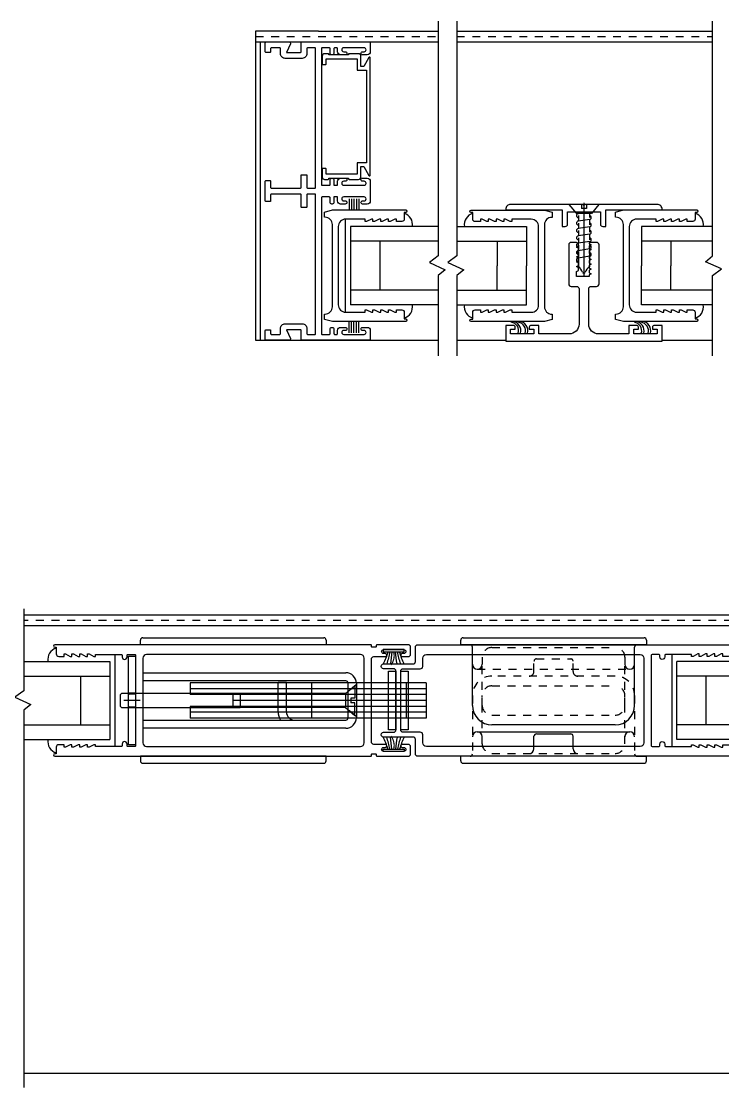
# Model space of a CAD drawing. Extents: x -120 to 130, y -63 to 29.
# Drawn here: x 1.49 to 10.46, y -2.24 to 11.4 of the extents above; entities that cross this region are included whole.
import ezdxf

# ---------------------------------------------------------------- set-up
doc = ezdxf.new("R2010")
doc.units = 0
doc.header["$LTSCALE"] = 0.25
doc.header["$MEASUREMENT"] = 0
doc.linetypes.add('HIDDEN', pattern=[0.375, 0.25, -0.125])
doc.layers.get('0').update_dxf_attribs({"linetype": 'CONTINUOUS'})
for name, color, linetype in [('FRAME', 1, 'CONTINUOUS'), ('GLASS-VINYL', 7, 'CONTINUOUS'), ('MISC', 7, 'CONTINUOUS'), ('SEAL', 7, 'CONTINUOUS'), ('SILL-PAN', 7, 'CONTINUOUS'), ('VENT', 5, 'CONTINUOUS')]:
    doc.layers.add(name, color=color, linetype=linetype)
doc.styles.get("Standard").update_dxf_attribs({"font": 'simplex.shx'})

# ---------------------------------------------------------------- blocks, each defined once
blk = doc.blocks.new('2 TRACK JAMB')
at = {"color": 1}
blk.add_lwpolyline([(-0.368, 1.86), (-0.368, 1.708, -0.414214), (-0.377, 1.698), (-0.433, 1.698, -0.414214), (-0.442, 1.708), (-0.442, 1.86, 0.414214), (-0.452, 1.87), (-0.781, 1.87), (-0.822, 1.87, 0.414214), (-0.832, 1.86), (-0.832, 1.783, -0.414214), (-0.843, 1.773), (-0.891, 1.773, -0.414214), (-0.9, 1.783), (-0.9, 1.871), (-0.9, 1.963), (-0.9, 2.033, -0.414214), (-0.891, 2.043), (-0.843, 2.043, -0.414214), (-0.832, 2.033), (-0.832, 1.955, 0.414214), (-0.822, 1.945), (-0.768, 1.945), (-0.452, 1.945, 0.414214), (-0.442, 1.955), (-0.442, 2.108, -0.414214), (-0.433, 2.118), (-0.377, 2.118, -0.414214), (-0.368, 2.108), (-0.368, 1.955, 0.414214), (-0.357, 1.945), (-0.267, 1.945, 0.414214), (-0.257, 1.955), (-0.257, 2.862), (-0.257, 3.731, 0.414214), (-0.267, 3.741), (-0.357, 3.741, 0.414214), (-0.368, 3.731), (-0.368, 3.666, -0.414214), (-0.427, 3.606), (-0.645, 3.606, -0.414214), (-0.706, 3.666), (-0.706, 3.731, 0.414214), (-0.715, 3.741), (-0.822, 3.741, 0.414214), (-0.832, 3.731), (-0.832, 3.691, -0.414214), (-0.843, 3.681), (-0.891, 3.681, -0.414214), (-0.9, 3.691), (-0.9, 3.806, -0.414214), (-0.891, 3.816), (-0.594, 3.816, -0.546624), (-0.579, 3.793), (-0.63, 3.681), (-0.452, 3.681, 0.414214), (-0.442, 3.691), (-0.442, 3.806, -0.414214), (-0.433, 3.816), (0.433, 3.816, -0.414214), (0.442, 3.806), (0.442, 3.691, -0.414214), (0.403, 3.651), (0.343, 3.651, -0.414214), (0.323, 3.671), (0.323, 3.671, -0.414214), (0.343, 3.691), (0.363, 3.691, 0.414214), (0.388, 3.715), (0.388, 3.716, 0.414214), (0.363, 3.741), (0.102, 3.741, 0.414214), (0.078, 3.716), (0.078, 3.715, 0.414214), (0.102, 3.691), (0.123, 3.691, -0.414214), (0.143, 3.671), (0.143, 3.67, -0.414214), (0.123, 3.651), (0.062, 3.651, -0.414214), (0.023, 3.691), (0.023, 3.731, 0.414214), (0.013, 3.741), (-0.012, 3.741, 0.414214), (-0.022, 3.731), (-0.022, 3.676, -0.414214), (-0.047, 3.651), (-0.048, 3.651, -0.414214), (-0.072, 3.675), (-0.072, 3.731, 0.414214), (-0.082, 3.741), (-0.172, 3.741, 0.414214), (-0.183, 3.731), (-0.183, 2.862), (-0.183, 1.993, 0.414214), (-0.172, 1.983), (-0.082, 1.983, 0.414214), (-0.072, 1.993), (-0.072, 2.048, -0.414214), (-0.048, 2.073), (-0.047, 2.073, -0.414214), (-0.022, 2.048), (-0.022, 1.983), (0.023, 1.983), (0.023, 2.033, -0.414214), (0.062, 2.073), (0.123, 2.073, -0.414214), (0.143, 2.054), (0.143, 2.053, -0.414214), (0.123, 2.033), (0.102, 2.033, 0.414214), (0.078, 2.008), (0.078, 2.007, 0.414214), (0.102, 1.983), (0.363, 1.983, 0.414214), (0.388, 2.007), (0.388, 2.008, 0.414214), (0.363, 2.033), (0.343, 2.033, -0.414214), (0.323, 2.053, -0.414214), (0.343, 2.073), (0.403, 2.073, -0.414214), (0.442, 2.033), (0.442, 1.963), (0.442, 1.871), (0.442, 1.783, -0.414214), (0.403, 1.743), (0.343, 1.743, -0.414214), (0.323, 1.763), (0.323, 1.763, -0.414214), (0.343, 1.783), (0.363, 1.783, 0.414214), (0.388, 1.807), (0.388, 1.808, 0.414214), (0.363, 1.833), (0.102, 1.833, 0.414214), (0.078, 1.808), (0.078, 1.807, 0.414214), (0.102, 1.783), (0.123, 1.783, -0.414214), (0.143, 1.763), (0.143, 1.762, -0.414214), (0.123, 1.743), (0.062, 1.743, -0.414214), (0.023, 1.783), (0.023, 1.833), (-0.022, 1.833), (-0.022, 1.768, -0.414214), (-0.047, 1.743), (-0.048, 1.743, -0.414214), (-0.072, 1.767), (-0.072, 1.823, 0.414214), (-0.082, 1.833), (-0.172, 1.833, 0.414214), (-0.183, 1.823), (-0.183, 0.954), (-0.183, 0.085, 0.414214), (-0.172, 0.075), (-0.082, 0.075, 0.414214), (-0.072, 0.085), (-0.072, 0.14, -0.414214), (-0.048, 0.165), (-0.047, 0.165, -0.414214), (-0.022, 0.14), (-0.022, 0.085, 0.414214), (-0.012, 0.075), (0.013, 0.075, 0.414214), (0.023, 0.085), (0.023, 0.125, -0.414214), (0.062, 0.165), (0.123, 0.165, -0.414214), (0.143, 0.145), (0.143, 0.145, -0.414214), (0.123, 0.125), (0.102, 0.125, 0.414214), (0.078, 0.1), (0.078, 0.099, 0.414214), (0.102, 0.075), (0.363, 0.075, 0.414214), (0.388, 0.099), (0.388, 0.1, 0.414214), (0.363, 0.125), (0.343, 0.125, -0.414214), (0.323, 0.145, -0.414214), (0.343, 0.165), (0.403, 0.165, -0.414214), (0.442, 0.125), (0.442, 0.01, -0.414214), (0.433, 0), (-0.433, 0, -0.414214), (-0.442, 0.01), (-0.442, 0.125, 0.414214), (-0.452, 0.135), (-0.63, 0.135), (-0.579, 0.023, -0.546624), (-0.594, 0), (-0.891, 0, -0.414214), (-0.9, 0.01), (-0.9, 0.125, -0.414214), (-0.891, 0.135), (-0.843, 0.135, -0.414214), (-0.832, 0.125), (-0.832, 0.085, 0.414214), (-0.822, 0.075), (-0.715, 0.075, 0.414214), (-0.706, 0.085), (-0.706, 0.15, -0.414214), (-0.645, 0.21), (-0.427, 0.21, -0.414214), (-0.368, 0.15), (-0.368, 0.085, 0.414214), (-0.357, 0.075), (-0.267, 0.075, 0.414214), (-0.257, 0.085), (-0.257, 0.954), (-0.257, 1.86, 0.414214), (-0.267, 1.87), (-0.357, 1.87, 0.414214)], format="xyb", close=True, dxfattribs=at)
blk = doc.blocks.new('3710 Jamb Filler')
blk.add_lwpolyline([(-0.12, 0.774, 0.414214), (-0.15, 0.804), (-0.27, 0.804, 0.414214), (-0.28, 0.794), (-0.28, 0.789), (-0.53, 0.789), (-0.53, 0.794, 0.414214), (-0.54, 0.804), (-0.585, 0.804, 0.414214), (-0.615, 0.774), (-0.615, 0.674, 0.414214), (-0.605, 0.664), (-0.575, 0.664, 0.414214), (-0.565, 0.674), (-0.565, 0.739), (-0.17, 0.739), (-0.17, 0.601, 0.414214), (-0.16, 0.591), (-0.05, 0.591), (-0.05, -0.591), (-0.16, -0.591, 0.414214), (-0.17, -0.601), (-0.17, -0.739), (-0.565, -0.739), (-0.565, -0.674, 0.414214), (-0.575, -0.664), (-0.605, -0.664, 0.414214), (-0.615, -0.674), (-0.615, -0.774, 0.414214), (-0.585, -0.804), (-0.54, -0.804, 0.414214), (-0.53, -0.794), (-0.53, -0.789), (-0.28, -0.789), (-0.28, -0.794, 0.414214), (-0.27, -0.804), (-0.15, -0.804, 0.414214), (-0.12, -0.774), (-0.12, -0.641), (-0.084, -0.641), (-0.019, -0.754, 0.767327), (0, -0.749), (0, 0.749, 0.767327), (-0.019, 0.754), (-0.084, 0.641), (-0.12, 0.641)], format="xyb", close=True)
blk = doc.blocks.new('3008 FIXED STILE')
at = {"color": 5}
blk.add_lwpolyline([(-1.038, 0.06), (-1.002, 0.06), (-0.1, 0.06), (0, 0.034), (0, -0.034), (-0.006, -0.034, 0.414214), (-0.1, -0.128), (-0.1, -1.178, 0.414214), (-0.006, -1.272), (0, -1.272), (0, -1.339), (-0.1, -1.366), (-1.038, -1.366, -0.999996), (-1.038, -1.334), (-1.018, -1.334), (-1.018, -1.249, -0.414214), (-0.987, -1.218), (-0.918, -1.218), (-0.918, -1.248), (-0.898, -1.248), (-0.838, -1.218), (-0.818, -1.218), (-0.818, -1.248), (-0.798, -1.248), (-0.738, -1.218), (-0.718, -1.218), (-0.718, -1.248), (-0.698, -1.248), (-0.638, -1.218), (-0.618, -1.218), (-0.618, -1.248), (-0.598, -1.248), (-0.538, -1.218), (-0.518, -1.218), (-0.518, -1.248), (-0.269, -1.248, 0.414214), (-0.175, -1.154), (-0.175, -0.152, 0.414214), (-0.269, -0.058), (-0.518, -0.058), (-0.518, -0.088), (-0.538, -0.088), (-0.598, -0.058), (-0.618, -0.058), (-0.618, -0.088), (-0.638, -0.088), (-0.698, -0.058), (-0.718, -0.058), (-0.718, -0.088), (-0.738, -0.088), (-0.798, -0.058), (-0.818, -0.058), (-0.818, -0.088), (-0.838, -0.088), (-0.898, -0.058), (-0.918, -0.058), (-0.918, -0.088), (-0.987, -0.088, -0.414214), (-1.018, -0.057), (-1.018, 0.028), (-1.038, 0.028, -0.999996), (-1.038, 0.06)], format="xyb", dxfattribs=at)
blk = doc.blocks.new('A$C2D7D788B')
for p, q in [((0, 0.909), (0.097, 0.793)), ((0.161, 0.909), (0, 0.909)), ((0.161, 0.909), (0.161, 0.857)), ((0.224, 0.857), (0.161, 0.857)), ((0.192, 0.929), (0.192, 0)), ((0.224, 0.909), (0.224, 0.857)), ((0.385, 0.909), (0.224, 0.909)), ((0.385, 0.909), (0.288, 0.793)), ((0.288, 0.793), (0.097, 0.793))]:
    blk.add_line(p, q)
at = {"linetype": 'Continuous'}
for p, q in [((0.142, 0.793), (0.118, 0.79)), ((0.267, 0.717), (0.118, 0.695)), ((0.122, 0.793), (0.122, 0.79)), ((0.122, 0.766), (0.122, 0.696)), ((0.263, 0.793), (0.263, 0.741)), ((0.263, 0.716), (0.263, 0.647)), ((0.267, 0.623), (0.118, 0.601)), ((0.122, 0.671), (0.122, 0.601)), ((0.122, 0.577), (0.122, 0.507)), ((0.263, 0.622), (0.263, 0.553)), ((0.267, 0.528), (0.118, 0.507)), ((0.267, 0.434), (0.118, 0.412)), ((0.122, 0.483), (0.122, 0.413)), ((0.263, 0.528), (0.263, 0.458)), ((0.263, 0.433), (0.263, 0.364)), ((0.267, 0.34), (0.118, 0.318)), ((0.122, 0.388), (0.122, 0.319)), ((0.122, 0.307), (0.122, 0.237)), ((0.263, 0.339), (0.263, 0.237)), ((0.267, 0.246), (0.118, 0.224)), ((0.122, 0.213), (0.122, 0.112)), ((0.263, 0.245), (0.263, 0.112)), ((0.186, 0.034), (0.199, 0.034))]:
    blk.add_line(p, q, dxfattribs=at)
for centre, radius, start, end in [((0.122, 0.766), 0.0244, 90, 270), ((0.122, 0.766), 0.0244, 90, 270), ((0.122, 0.671), 0.0244, 90, 270), ((0.122, 0.671), 0.0244, 90, 270), ((0.263, 0.741), 0.0244, 270, 90), ((0.122, 0.577), 0.0244, 90, 270), ((0.263, 0.647), 0.0244, 270, 90), ((0.263, 0.553), 0.0244, 270, 90), ((0.122, 0.483), 0.0244, 90, 270), ((0.122, 0.483), 0.0244, 90, 270), ((0.122, 0.388), 0.0244, 90, 270), ((0.263, 0.458), 0.0244, 270, 90), ((0.122, 0.294), 0.0244, 90, 270), ((0.263, 0.364), 0.0244, 270, 90), ((0.263, 0.27), 0.0244, 270, 90), ((0.122, 0.2), 0.0244, 90, 270), ((0.034, -0.012), 0.152, 20.7051, 54.5638), ((0.186, 0.044), 0.00998, 191.7651, 270), ((0.199, 0.044), 0.00998, 270, 348.2349), ((0.351, -0.012), 0.152, 125.4362, 159.2949)]:
    blk.add_arc(centre, radius, start, end, dxfattribs=at)
blk = doc.blocks.new('3706_Lock_Stile_Archetype_Male_Yoke_wPulls')
for p, q in [((1.14175, 0.713), (1.14175, 0.773)), ((3.51675, 0.713), (1.14175, 0.713)), ((1.17175, 0.803), (3.48675, 0.803)), ((1.29175, -0.062), (1.29175, 0.683)), ((3.36675, -0.062), (3.36675, 0.683)), ((3.51675, 0.773), (3.51675, 0.713)), ((1.35425, -0.4005), (3.30425, -0.4005)), ((3.11675, -0.312), (1.54175, -0.312)), ((1.26175, -0.713), (1.14175, -0.713)), ((1.14175, -0.773), (1.14175, -0.713)), ((1.17175, -0.803), (3.48675, -0.803)), ((3.39675, -0.713), (3.51675, -0.713)), ((3.51675, -0.773), (3.51675, -0.713))]:
    blk.add_line(p, q)
at = {"linetype": 'HIDDEN'}
for p, q in [((1.41675, 0.553), (1.41675, 0.463)), ((1.54175, 0.678), (3.11675, 0.678)), ((3.24175, 0.553), (3.24175, 0.463)), ((1.41675, -0.062), (1.41675, 0.463)), ((3.24175, -0.062), (3.24175, 0.463)), ((1.35425, 0.4005), (3.30425, 0.4005)), ((3.11675, 0.312), (1.54175, 0.312)), ((1.54175, 0.187), (3.11675, 0.187)), ((1.29175, 0.062), (1.29175, -0.683)), ((1.41675, -0.553), (1.41675, 0.062)), ((3.24175, -0.553), (3.24175, 0.062)), ((3.36675, 0.062), (3.36675, -0.683)), ((1.54175, -0.187), (3.11675, -0.187)), ((1.41675, -0.463), (1.41675, -0.463)), ((3.24175, -0.463), (3.24175, -0.463)), ((1.54175, -0.678), (3.11675, -0.678))]:
    blk.add_line(p, q, dxfattribs=at)
at = {"linetype": 'HIDDEN', "ltscale": 0.5}
for p, q in [((2.07925, 0.372), (2.07925, 0.502)), ((2.10925, 0.532), (2.54925, 0.532)), ((2.57925, 0.372), (2.57925, 0.502))]:
    blk.add_line(p, q, dxfattribs=at)
at = {"ltscale": 0.5}
for p, q in [((2.07925, -0.618), (2.07925, -0.458)), ((2.10925, -0.428), (2.54925, -0.428)), ((2.57925, -0.618), (2.57925, -0.458))]:
    blk.add_line(p, q, dxfattribs=at)
for points in [[(4.59375, 0.596, -0.41421356), (4.56275, 0.565), (4.49375, 0.565), (4.49375, 0.597), (4.47375, 0.597), (4.41375, 0.565), (4.39375, 0.565), (4.39375, 0.597), (4.37375, 0.597), (4.31375, 0.565), (4.29375, 0.565), (4.29375, 0.597), (4.27375, 0.597), (4.21375, 0.565), (4.19375, 0.565), (4.19375, 0.597), (4.17375, 0.597), (4.11375, 0.565), (4.09375, 0.565), (4.09375, 0.588), (3.76075, 0.588, 0.41421356), (3.75075, 0.578), (3.75075, 0.556, -1), (3.68875, 0.556), (3.68875, 0.578, 0.41421356), (3.67875, 0.588), (3.58875, 0.588, 0.41421356), (3.57875, 0.578), (3.57875, -0.578, 0.41421356), (3.58875, -0.588), (3.67875, -0.588, 0.41421356), (3.68875, -0.578), (3.68875, -0.556, -1), (3.75075, -0.556), (3.75075, -0.578, 0.41421356), (3.76075, -0.588), (4.09375, -0.588), (4.09375, -0.565), (4.11375, -0.565), (4.17375, -0.597), (4.19375, -0.597), (4.19375, -0.565), (4.21375, -0.565), (4.27375, -0.597), (4.29375, -0.597), (4.29375, -0.565), (4.31375, -0.565), (4.37375, -0.597), (4.39375, -0.597), (4.39375, -0.565), (4.41375, -0.565), (4.47375, -0.597), (4.49375, -0.597), (4.49375, -0.565), (4.56275, -0.565, -0.41421356), (4.59375, -0.596), (4.59375, -0.681), (4.61375, -0.681, -1), (4.61375, -0.713), (0.5935, -0.713, -0.41421356), (0.5625, -0.682), (0.5625, -0.499, 0.41421356), (0.5315, -0.468), (0.156, -0.468, -1.00000653), (0.156, -0.406), (0.28175, -0.406, 0.41421356), (0.31275, -0.375), (0.31275, 0.375, 0.41421356), (0.28175, 0.406), (0.156, 0.406, -1.00000653), (0.156, 0.468), (0.5315, 0.468, 0.41421356), (0.5625, 0.499), (0.5625, 0.682, -0.41421356), (0.5935, 0.713), (4.61375, 0.713, -1), (4.61375, 0.681), (4.59375, 0.681)], [(0.6565, -0.437, 0.41421356), (0.6255, -0.406), (0.40575, -0.406, -0.41421356), (0.37475, -0.375), (0.37475, 0.375, -0.41421356), (0.40575, 0.406), (0.6255, 0.406, 0.41421356), (0.6565, 0.437), (0.6565, 0.542, -0.41421356), (0.7025, 0.588), (3.43875, 0.588, -0.41421356), (3.48475, 0.542), (3.48475, -0.542, -0.41421356), (3.43875, -0.588), (0.7025, -0.588, -0.41421356), (0.6565, -0.542)]]:
    blk.add_lwpolyline(points, format="xyb", close=True)
for centre, radius, start, end in [((1.17175, 0.773), 0.03, 90, 180), ((1.26175, 0.683), 0.03, 0, 90), ((3.39675, 0.683), 0.03, 90, 180), ((3.48675, 0.773), 0.03, 0, 90), ((1.35425, 0.463), 0.0625, 180, 270), ((1.35425, 0.463), 0.0625, 270, 0), ((3.30425, 0.463), 0.0625, 180, 270), ((3.30425, 0.463), 0.0625, 270, 0), ((1.54175, -0.062), 0.25, 180, 270), ((3.11675, -0.062), 0.25, 270, 0), ((1.35425, -0.463), 0.0625, 90, 180), ((1.35425, -0.463), 0.0625, 0, 90), ((3.30425, -0.463), 0.0625, 90, 180), ((3.30425, -0.463), 0.0625, 0, 90), ((1.17175, -0.773), 0.03, 180, 270), ((1.26175, -0.683), 0.03, 270, 0), ((1.26175, -0.683), 0.03, 270, 0), ((3.39675, -0.683), 0.03, 180, 270), ((3.48675, -0.773), 0.03, 270, 0)]:
    blk.add_arc(centre, radius, start, end)
at = {"linetype": 'HIDDEN'}
for centre, radius, start, end in [((1.54175, 0.553), 0.125, 90, 180), ((3.11675, 0.553), 0.125, 0, 90), ((1.54175, 0.062), 0.25, 90, 180), ((3.11675, 0.062), 0.25, 0, 90), ((1.54175, 0.062), 0.125, 90, 180), ((3.11675, 0.062), 0.125, 0, 90), ((1.54175, -0.062), 0.125, 180, 270), ((3.11675, -0.062), 0.125, 270, 0), ((1.54175, -0.553), 0.125, 180, 270), ((3.11675, -0.553), 0.125, 270, 0)]:
    blk.add_arc(centre, radius, start, end, dxfattribs=at)
at = {"linetype": 'HIDDEN', "ltscale": 0.5}
for centre, radius, start, end in [((2.10925, 0.502), 0.03, 90, 180), ((2.54925, 0.502), 0.03, 360, 90), ((2.01925, 0.372), 0.06, 270, 360), ((2.63925, 0.372), 0.06, 180, 270)]:
    blk.add_arc(centre, radius, start, end, dxfattribs=at)
at = {"ltscale": 0.5}
for centre, radius, start, end in [((2.10925, -0.458), 0.03, 90, 180), ((2.54925, -0.458), 0.03, 360, 90), ((2.01925, -0.618), 0.06, 270, 360), ((2.63925, -0.618), 0.06, 180, 270)]:
    blk.add_arc(centre, radius, start, end, dxfattribs=at)
blk = doc.blocks.new('Yoke Strike Plate')
for points in [[(-0.094, -0.375), (-0.094, 0.375), (0, 0.375), (0, -0.375)], [(0.062, -0.375), (0.062, 0.375), (0.156, 0.375), (0.156, -0.375)]]:
    blk.add_lwpolyline(points, close=True)
blk = doc.blocks.new('*U113')
for centre, radius, start, end in [((-0.303, 1.135), 1.112, 287.4409, 295.9325), ((-0.19, 1.188), 1.16, 280.9256, 288.7507), ((-0.031, 1.124), 1.102, 273.1709, 281.1969), ((-0.031, -1.124), 1.102, 78.8031, 86.8291), ((-0.19, -1.188), 1.16, 71.2493, 79.0744), ((-0.303, -1.135), 1.112, 64.0675, 72.5591)]:
    blk.add_arc(centre, radius, start, end)
at = {"layer": 'SEAL'}
blk.add_lwpolyline([(0, -0.135), (0, 0.135), (0.03, 0.135), (0.03, -0.135)], close=True, dxfattribs=at)
at = {"layer": 'SEAL', "const_width": 0.015}
blk.add_lwpolyline([(0.03, 0, 0.219791), (0.196, 0.034)], format="xyb", dxfattribs=at)
at = {"flags": 9}
for tag, p in [('MANUFACTURER_PART_#', (0, -0.199)), ('FLEETWOOD_PART_#', (-0.001, -0.249))]:
    blk.add_attdef(tag, p, '', height=0.0312, dxfattribs=at)
blk = doc.blocks.new('Archetype_Latch_for_3707')
for p, q in [((-2.954, 0.713), (-2.954, 0.773)), ((-0.579, 0.713), (-2.954, 0.713)), ((-2.924, 0.803), (-0.609, 0.803)), ((-0.579, 0.773), (-0.579, 0.713)), ((-3.106, -0.568), (-3.106, 0.568)), ((-3.106, 0.568), (-3.016, 0.568)), ((-3.016, 0.568), (-3.016, -0.568)), ((-2.918, 0.25), (-2.918, 0.355)), ((-2.918, 0.355), (-0.328, 0.355)), ((-0.328, 0.25), (-2.918, 0.25)), ((0.7, 0.225), (-2.32, 0.225)), ((-2.32, 0.225), (-2.32, 0.075)), ((0.7, 0.15), (-2.32, 0.15)), ((-1.193, 0.235), (-1.088, 0.235)), ((-1.193, -0.145), (-1.193, 0.235)), ((-1.088, -0.145), (-1.088, 0.235)), ((-0.762, -0.225), (-0.762, 0.225)), ((-0.332, 0.089), (-0.211, 0.193)), ((-0.298, -0.22), (-0.298, 0.22)), ((-0.211, 0.193), (-0.211, 0.03)), ((-0.193, 0.22), (-0.193, -0.22)), ((0.45, -0.225), (0.45, 0.225)), ((0.7, 0.225), (0.7, -0.225)), ((-3.211, 0.075), (-3.193, 0.093)), ((-3.211, -0.075), (-3.211, 0.075)), ((-3.193, 0.093), (-1.68, 0.093)), ((0.7, 0.075), (-2.32, 0.075)), ((-1.768, -0.075), (-1.768, 0.075)), ((0.7, 0), (-1.768, 0)), ((-1.68, 0.093), (-1.68, -0.093)), ((-0.332, 0.089), (-1.68, 0.089)), ((-0.332, 0.089), (-0.332, -0.089)), ((-0.264, 0.03), (-0.264, -0.03)), ((-0.211, 0.03), (-0.264, 0.03)), ((-3.193, -0.093), (-3.211, -0.075)), ((-1.68, -0.093), (-3.193, -0.093)), ((0.7, -0.075), (-2.32, -0.075)), ((-2.32, -0.075), (-2.32, -0.225)), ((-0.332, -0.089), (-1.68, -0.089)), ((-0.332, -0.089), (-0.211, -0.192)), ((-0.211, -0.03), (-0.264, -0.03)), ((-0.211, -0.192), (-0.211, -0.03)), ((-2.918, -0.355), (-2.918, -0.25)), ((-2.918, -0.25), (-0.328, -0.25)), ((0.7, -0.15), (-2.32, -0.15)), ((0.7, -0.225), (-2.32, -0.225)), ((-0.328, -0.355), (-2.918, -0.355)), ((-0.328, -0.355), (-0.983, -0.355)), ((-3.016, -0.568), (-3.106, -0.568)), ((-0.579, -0.713), (-2.954, -0.713)), ((-2.954, -0.713), (-2.954, -0.773)), ((-2.924, -0.803), (-0.609, -0.803)), ((-0.579, -0.773), (-0.579, -0.713))]:
    blk.add_line(p, q)
at = {"ltscale": 0.5}
for p, q in [((-0.193, 0.205), (-0.286, 0.125)), ((-3.016, 0.095), (-3.106, 0.095)), ((-3.106, 0.095), (-3.091, 0.08)), ((-3.031, 0.08), (-3.091, 0.08)), ((-3.016, 0.095), (-3.031, 0.08)), ((-3.091, -0.08), (-3.106, -0.095)), ((-3.016, -0.095), (-3.106, -0.095)), ((-3.091, -0.08), (-3.031, -0.08)), ((-3.031, -0.08), (-3.016, -0.095)), ((-0.286, -0.125), (-0.193, -0.205))]:
    blk.add_line(p, q, dxfattribs=at)
at = {"ltscale": 0.3}
blk.add_line((-2.956, 0), (-3.166, 0), dxfattribs=at)
for centre, radius, start, end in [((-2.924, 0.773), 0.03, 90, 180), ((-0.609, 0.773), 0.03, 0, 90), ((-0.328, 0.22), 0.135, 0, 90), ((-0.328, 0.22), 0.03, 360, 90), ((-0.983, -0.145), 0.21, 180, 210), ((-0.983, -0.145), 0.105, 180, 270), ((-0.328, -0.22), 0.03, 270, 360), ((-0.328, -0.22), 0.135, 270, 0), ((-2.924, -0.773), 0.03, 180, 270), ((-0.609, -0.773), 0.03, 270, 360)]:
    blk.add_arc(centre, radius, start, end)
blk = doc.blocks.new('3707_Lock_Stile_Archetype_Female_Yoke_wLatch')
for points in [[(-4.031, 0.681), (-4.031, 0.596, 0.414214), (-4, 0.565), (-3.931, 0.565), (-3.931, 0.597), (-3.911, 0.597), (-3.851, 0.565), (-3.831, 0.565), (-3.831, 0.597), (-3.811, 0.597), (-3.751, 0.565), (-3.731, 0.565), (-3.731, 0.597), (-3.711, 0.597), (-3.651, 0.565), (-3.631, 0.565), (-3.631, 0.597), (-3.611, 0.597), (-3.551, 0.565), (-3.531, 0.565), (-3.531, 0.588), (-3.198, 0.588, -0.414214), (-3.188, 0.578), (-3.188, 0.556, 1), (-3.126, 0.556), (-3.126, 0.578, -0.414214), (-3.116, 0.588), (-3.026, 0.588, -0.414214), (-3.016, 0.578), (-3.016, -0.578, -0.414214), (-3.026, -0.588), (-3.116, -0.588, -0.414214), (-3.126, -0.578), (-3.126, -0.556, 1), (-3.188, -0.556), (-3.188, -0.578, -0.414214), (-3.198, -0.588), (-3.531, -0.588), (-3.531, -0.565), (-3.551, -0.565), (-3.611, -0.597), (-3.631, -0.597), (-3.631, -0.565), (-3.651, -0.565), (-3.711, -0.597), (-3.731, -0.597), (-3.731, -0.565), (-3.751, -0.565), (-3.811, -0.597), (-3.831, -0.597), (-3.831, -0.565), (-3.851, -0.565), (-3.911, -0.597), (-3.931, -0.597), (-3.931, -0.565), (-4, -0.565, 0.414214), (-4.031, -0.596), (-4.031, -0.681), (-4.051, -0.681, 1), (-4.051, -0.713), (-0.01, -0.713, 0.414214), (0, -0.703), (0, -0.692, -0.414214), (0.01, -0.682), (0.053, -0.682, -0.414214), (0.062, -0.692), (0.062, -0.703, 0.414214), (0.073, -0.713), (0.469, -0.713, 0.414214), (0.5, -0.682), (0.5, -0.592, 0.414214), (0.469, -0.561), (0.395, -0.561, 1.000009), (0.395, -0.601), (0.415, -0.601, -1), (0.415, -0.651), (0.155, -0.651, -1), (0.155, -0.601), (0.175, -0.601, 1.000009), (0.175, -0.561), (0.031, -0.561, -0.414214), (0, -0.53), (0, 0.53, -0.414214), (0.031, 0.561), (0.175, 0.561, 1.000009), (0.175, 0.601), (0.155, 0.601, -1), (0.155, 0.651), (0.415, 0.651, -1), (0.415, 0.601), (0.395, 0.601, 1.000009), (0.395, 0.561), (0.469, 0.561, 0.414214), (0.5, 0.592), (0.5, 0.682, 0.414214), (0.469, 0.713), (0.073, 0.713, 0.414214), (0.062, 0.703), (0.062, 0.692, -0.414214), (0.053, 0.682), (0.01, 0.682, -0.414214), (0, 0.692), (0, 0.703, 0.414214), (-0.01, 0.713), (-4.051, 0.713, 1), (-4.051, 0.681)], [(-2.922, 0.542), (-2.922, -0.542, 0.414214), (-2.876, -0.588), (-0.14, -0.588, 0.414214), (-0.094, -0.542), (-0.094, 0.542, 0.414214), (-0.14, 0.588), (-2.876, 0.588, 0.414214)]]:
    blk.add_lwpolyline(points, format="xyb", close=True)
blk.add_blockref('Archetype_Latch_for_3707', (0, 0))
at = {"layer": 'SEAL', "xscale": -1, "rotation": 90}
blk.add_blockref('*U113', (0.285, 0.651), dxfattribs=at)
at = {"layer": 'SEAL', "rotation": 90.00000000000001}
blk.add_blockref('*U113', (0.285, -0.651), dxfattribs=at)
blk = doc.blocks.new('Meeting_Stiles_3706_3707')
for name, p in [('3707_Lock_Stile_Archetype_Female_Yoke_wLatch', (-0.281, 0)), ('3706_Lock_Stile_Archetype_Male_Yoke_wPulls', (-0.281, 0)), ('Yoke Strike Plate', (0.032, 0))]:
    blk.add_blockref(name, p)

msp = doc.modelspace()

# ---------------------------------------------------------------- linework, layer by layer
msp.add_line((10.981, -2.062), (1.524, -2.062))
at = {"color": 1}
for points in [[(7.751, 9.053, 0.414214), (7.689, 8.991), (7.689, 8.983), (8.409, 8.983), (8.409, 8.771), (8.448, 8.771, 0.414214), (8.479, 8.802), (8.479, 8.959), (8.899, 8.959), (8.899, 8.802, 0.414214), (8.93, 8.771), (8.969, 8.771), (8.969, 8.983), (9.689, 8.983), (9.689, 8.991, 0.414214), (9.627, 9.053), (8.704, 9.053), (8.689, 9.038), (8.674, 9.053)], [(8.619, 8.52), (8.619, 8.554), (8.595, 8.568), (8.525, 8.568, 0.414214), (8.494, 8.537), (8.494, 8.036, 0.414214), (8.525, 8.005), (8.595, 8.005, -0.414214), (8.626, 7.974), (8.626, 7.522, -0.414214), (8.501, 7.397), (8.112, 7.397), (8.112, 7.507), (8.015, 7.507, 0.414214), (7.99, 7.482), (7.99, 7.457), (8.05, 7.457), (8.05, 7.397), (7.75, 7.397), (7.75, 7.457), (7.81, 7.457), (7.81, 7.482, 0.414214), (7.785, 7.507), (7.688, 7.507), (7.688, 7.303), (8.688, 7.303), (9.688, 7.303), (9.688, 7.507), (9.591, 7.507, 0.414214), (9.566, 7.482), (9.566, 7.457), (9.626, 7.457), (9.626, 7.397), (9.326, 7.397), (9.326, 7.457), (9.386, 7.457), (9.386, 7.482, 0.414214), (9.361, 7.507), (9.264, 7.507), (9.264, 7.397), (8.876, 7.397, -0.414214), (8.751, 7.522), (8.751, 7.974, -0.414214), (8.782, 8.005), (8.851, 8.005, 0.414214), (8.882, 8.036), (8.882, 8.537, 0.414214), (8.851, 8.568), (8.757, 8.568), (8.757, 8.551), (8.781, 8.537), (8.757, 8.523), (8.757, 8.489), (8.781, 8.475), (8.757, 8.461), (8.757, 8.427), (8.781, 8.413), (8.757, 8.399), (8.757, 8.365), (8.781, 8.351), (8.757, 8.337), (8.757, 8.303), (8.781, 8.289), (8.757, 8.275), (8.757, 8.241), (8.781, 8.227), (8.757, 8.213), (8.757, 8.179), (8.781, 8.165), (8.757, 8.151), (8.757, 8.13), (8.688, 8.13), (8.595, 8.13), (8.595, 8.196), (8.619, 8.21), (8.619, 8.244), (8.595, 8.258), (8.619, 8.272), (8.619, 8.306), (8.595, 8.32), (8.619, 8.334), (8.619, 8.368), (8.595, 8.382), (8.619, 8.396), (8.619, 8.43), (8.595, 8.444), (8.619, 8.458), (8.619, 8.492), (8.595, 8.506)]]:
    msp.add_lwpolyline(points, format="xyb", close=True, dxfattribs=at)
for centre, radius, start, end in [((7.746, 7.439), 0.108, 341.8239, 82.5268), ((7.766, 7.438), 0.118, 343.6833, 87.0149), ((7.835, 7.439), 0.108, 341.8239, 82.5268), ((7.854, 7.438), 0.118, 343.6833, 87.0149), ((9.32, 7.439), 0.108, 341.8239, 82.5268), ((9.34, 7.438), 0.118, 343.6833, 87.0149), ((9.406, 7.439), 0.108, 341.8239, 82.5268), ((9.426, 7.438), 0.118, 343.6833, 87.0149)]:
    msp.add_arc(centre, radius, start, end)
at = {"layer": 'GLASS-VINYL'}
for p, q in [((5.637, 8.865), (5.637, 7.675)), ((6.826, 8.77), (5.702, 8.77)), ((5.702, 8.77), (5.702, 7.77)), ((7.063, 8.77), (7.954, 8.77)), ((7.954, 8.77), (7.954, 8.27)), ((10.333, 8.77), (9.424, 8.77)), ((9.424, 8.77), (9.424, 8.27)), ((6.826, 8.582), (5.702, 8.582)), ((6.077, 8.582), (6.077, 7.957)), ((7.063, 8.582), (7.954, 8.582)), ((7.579, 8.582), (7.579, 8.27)), ((10.333, 8.582), (9.424, 8.582)), ((9.799, 8.582), (9.799, 8.27)), ((7.579, 7.957), (7.579, 8.27)), ((7.954, 7.77), (7.954, 8.27)), ((9.424, 7.77), (9.424, 8.27)), ((9.799, 7.957), (9.799, 8.27)), ((6.826, 7.957), (5.702, 7.957)), ((7.063, 7.957), (7.954, 7.957)), ((10.333, 7.957), (9.424, 7.957)), ((6.826, 7.77), (5.702, 7.77)), ((7.063, 7.77), (7.954, 7.77)), ((10.333, 7.77), (9.424, 7.77))]:
    msp.add_line(p, q, dxfattribs=at)
at = {"layer": 'GLASS-VINYL', "color": 7}
for p, q in [((2.692, 2.12), (2.692, 3.296)), ((9.812, 3.303), (9.812, 2.113)), ((1.524, 3.208), (2.627, 3.208)), ((2.627, 3.208), (2.627, 2.208)), ((10.981, 3.208), (9.877, 3.208)), ((9.877, 2.208), (9.877, 3.208)), ((1.524, 3.021), (2.627, 3.021)), ((2.252, 3.021), (2.252, 2.396)), ((10.981, 3.021), (9.877, 3.021)), ((10.252, 2.396), (10.252, 3.021)), ((1.524, 2.396), (2.627, 2.396)), ((10.981, 2.396), (9.877, 2.396)), ((1.524, 2.208), (2.627, 2.208)), ((10.981, 2.208), (9.877, 2.208))]:
    msp.add_line(p, q, dxfattribs=at)
at = {"layer": 'GLASS-VINYL'}
for points in [[(10.333, 7.116), (10.333, 8.145), (10.447, 8.229), (10.243, 8.321), (10.333, 8.395), (10.333, 11.396)], [(1.524, 3.881), (1.524, 2.833), (1.41, 2.749), (1.613, 2.658), (1.524, 2.583), (1.524, -2.244)]]:
    msp.add_lwpolyline(points, dxfattribs=at)
for centre, start, end in [((6.344, 8.794), 350.7597, 72.6458), ((7.312, 8.794), 107.3542, 189.2403), ((10.065, 8.794), 350.7597, 72.6458), ((6.344, 7.745), 287.3542, 9.2403), ((7.312, 7.745), 170.7597, 252.6458), ((10.065, 7.745), 287.3542, 9.2403)]:
    msp.add_arc(centre, 0.153, start, end, dxfattribs=at)
at = {"layer": 'GLASS-VINYL', "color": 7}
for centre, start, end in [((1.985, 3.233), 107.3542, 189.2403), ((1.985, 2.184), 170.7597, 252.6458)]:
    msp.add_arc(centre, 0.153, start, end, dxfattribs=at)
at = {"layer": 'MISC', "color": 7}
for points in [[(6.826, 11.396), (6.826, 8.395), (6.712, 8.311), (6.916, 8.219), (6.826, 8.145), (6.826, 7.116)], [(7.063, 11.396), (7.063, 8.395), (6.949, 8.311), (7.153, 8.219), (7.063, 8.145), (7.063, 7.116)]]:
    msp.add_lwpolyline(points, dxfattribs=at)
at = {"layer": 'SEAL'}
for p, q in [((5.685, 9.127), (5.685, 8.983)), ((5.716, 9.127), (5.716, 8.983)), ((5.747, 9.127), (5.747, 8.983)), ((5.778, 9.127), (5.778, 8.983)), ((5.809, 9.127), (5.809, 8.983)), ((5.686, 7.409), (5.686, 7.557)), ((5.717, 7.409), (5.717, 7.557)), ((5.748, 7.409), (5.748, 7.557)), ((5.779, 7.409), (5.779, 7.557)), ((5.81, 7.409), (5.81, 7.557))]:
    msp.add_line(p, q, dxfattribs=at)
at = {"layer": 'SILL-PAN'}
for p, q in [((5.294, 11.271), (4.489, 11.271)), ((5.294, 11.271), (6.826, 11.271)), ((7.063, 11.271), (10.333, 11.271)), ((4.489, 11.132), (6.826, 11.132)), ((7.063, 11.132), (10.333, 11.132)), ((4.489, 7.316), (6.826, 7.316)), ((7.063, 7.316), (7.688, 7.316)), ((9.688, 7.316), (10.333, 7.316)), ((10.981, 3.801), (1.524, 3.801)), ((10.981, 3.662), (1.524, 3.662))]:
    msp.add_line(p, q, dxfattribs=at)
at = {"layer": 'SILL-PAN', "linetype": 'HIDDEN'}
for p, q in [((4.489, 11.201), (6.826, 11.201)), ((7.063, 11.201), (10.333, 11.201)), ((10.981, 3.732), (1.524, 3.732))]:
    msp.add_line(p, q, dxfattribs=at)
at = {"layer": 'SILL-PAN'}
msp.add_lwpolyline([(4.489, 11.271), (4.489, 7.316), (4.551, 7.316), (4.551, 11.132)], dxfattribs=at)

# ---------------------------------------------------------------- block references
msp.add_blockref('A$C2D7D788B', (8.496, 8.144))
at = {"layer": 'FRAME'}
for name, p in [('2 TRACK JAMB', (5.514, 7.316)), ('3710 Jamb Filler', (5.957, 10.178))]:
    msp.add_blockref(name, p, dxfattribs=at)
at = {"layer": 'VENT', "rotation": 180}
for p in [(5.372, 7.617), (9.093, 7.617)]:
    msp.add_blockref('3008 FIXED STILE', p, dxfattribs=at)
at = {"layer": 'VENT'}
for name, p in [('3008 FIXED STILE', (8.284, 8.922)), ('Meeting_Stiles_3706_3707', (6.252, 2.708))]:
    msp.add_blockref(name, p, dxfattribs=at)

doc.saveas('drawing.dxf')
